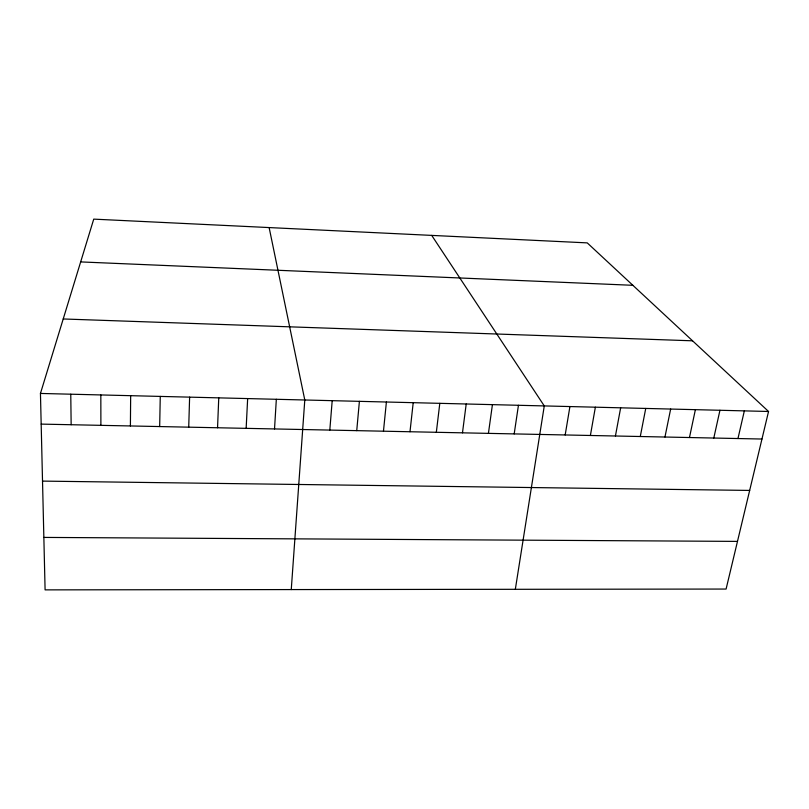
<?xml version="1.0" encoding="UTF-8"?>
<svg xmlns="http://www.w3.org/2000/svg" width="809" height="809" viewBox="0 0 809 809"><rect width="100%" height="100%" fill="white"/><g stroke="black" fill="none" stroke-linecap="round" stroke-linejoin="round"><path stroke-width="1.21" d="M130.401 425.959L130.664 395.682M159.676 426.565L160.263 396.42M188.719 427.162L189.619 397.148M217.55 427.759L218.754 397.866M246.148 428.355L247.655 398.584M274.524 428.942L276.334 399.292M291.26 589.569L304.791 400L269.134 227.572M329.809 430.085L332.196 400.677M356.739 430.641L359.398 401.345M383.466 431.197L386.399 402.012M409.991 431.743L413.207 402.68M436.334 432.289L439.803 403.337M462.475 432.835L466.206 403.994M488.424 433.371L492.428 404.642M514.19 433.897L518.448 405.289M515.333 589.306L544.275 405.926L431.713 235.399M565.178 434.959L569.92 406.563M590.388 435.475L595.373 407.19M615.427 436L620.655 407.817M640.283 436.516L645.744 408.434M664.958 437.022L670.651 409.051M689.47 437.527L695.386 409.667M713.801 438.033L719.949 410.274M737.97 438.539L744.341 410.881M768.55 411.478L726.088 589.053L45.092 589.872L40.45 393.447L93.743 219.128L587.243 242.882L768.55 411.478L40.45 393.447M43.858 537.419L737.484 541.393M42.523 481.102L749.67 490.426M41.178 424.108L761.957 439.034M63.223 318.968L692.555 340.811M80.667 261.914L632.86 285.304M70.767 394.205L71.152 424.725M100.832 394.944L100.892 425.342"/></g></svg>
